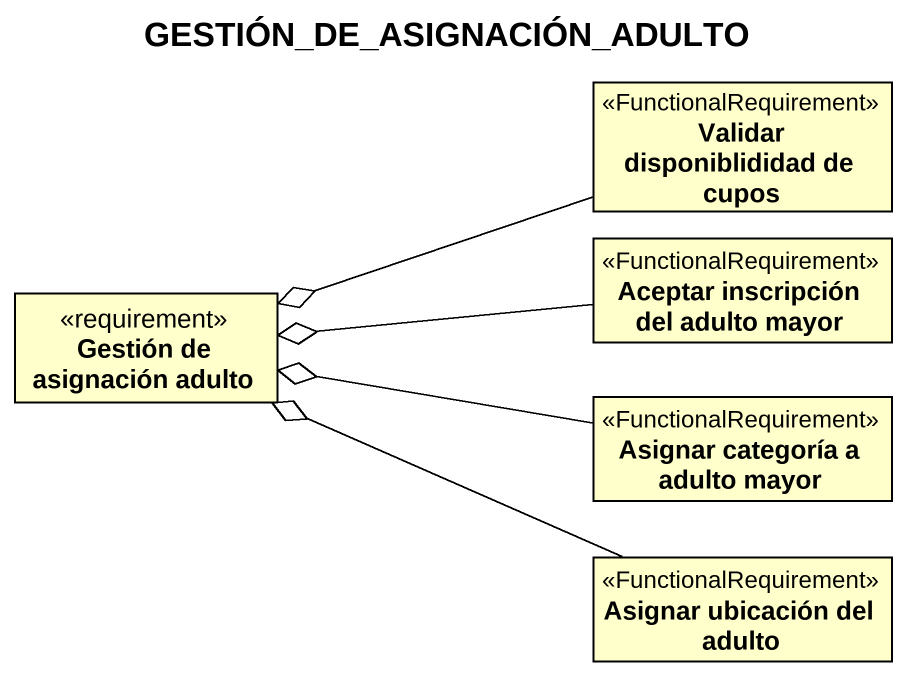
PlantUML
@startuml
title GESTIÓN_DE_ASIGNACIÓN_ADULTO
hide circle
hide empty members
class "Validar disponiblididad de cupos" as Validar_disponiblididad_de <<FunctionalRequirement>>
class "Aceptar inscripción del adulto mayor" as Aceptar_inscripción_del <<FunctionalRequirement>>
class "Gestión de asignación adulto" as Gestión_de_asignación_adulto <<requirement>>
class "Asignar categoría a adulto mayor" as Asignar_categoría_a_adulto <<FunctionalRequirement>>
class "Asignar ubicación del adulto" as Asignar_ubicación_del_adulto <<FunctionalRequirement>>
Validar_disponiblididad_de -left-o Gestión_de_asignación_adulto
Aceptar_inscripción_del -left-o Gestión_de_asignación_adulto
Asignar_categoría_a_adulto -left-o Gestión_de_asignación_adulto
Asignar_ubicación_del_adulto -left-o Gestión_de_asignación_adulto
@enduml
